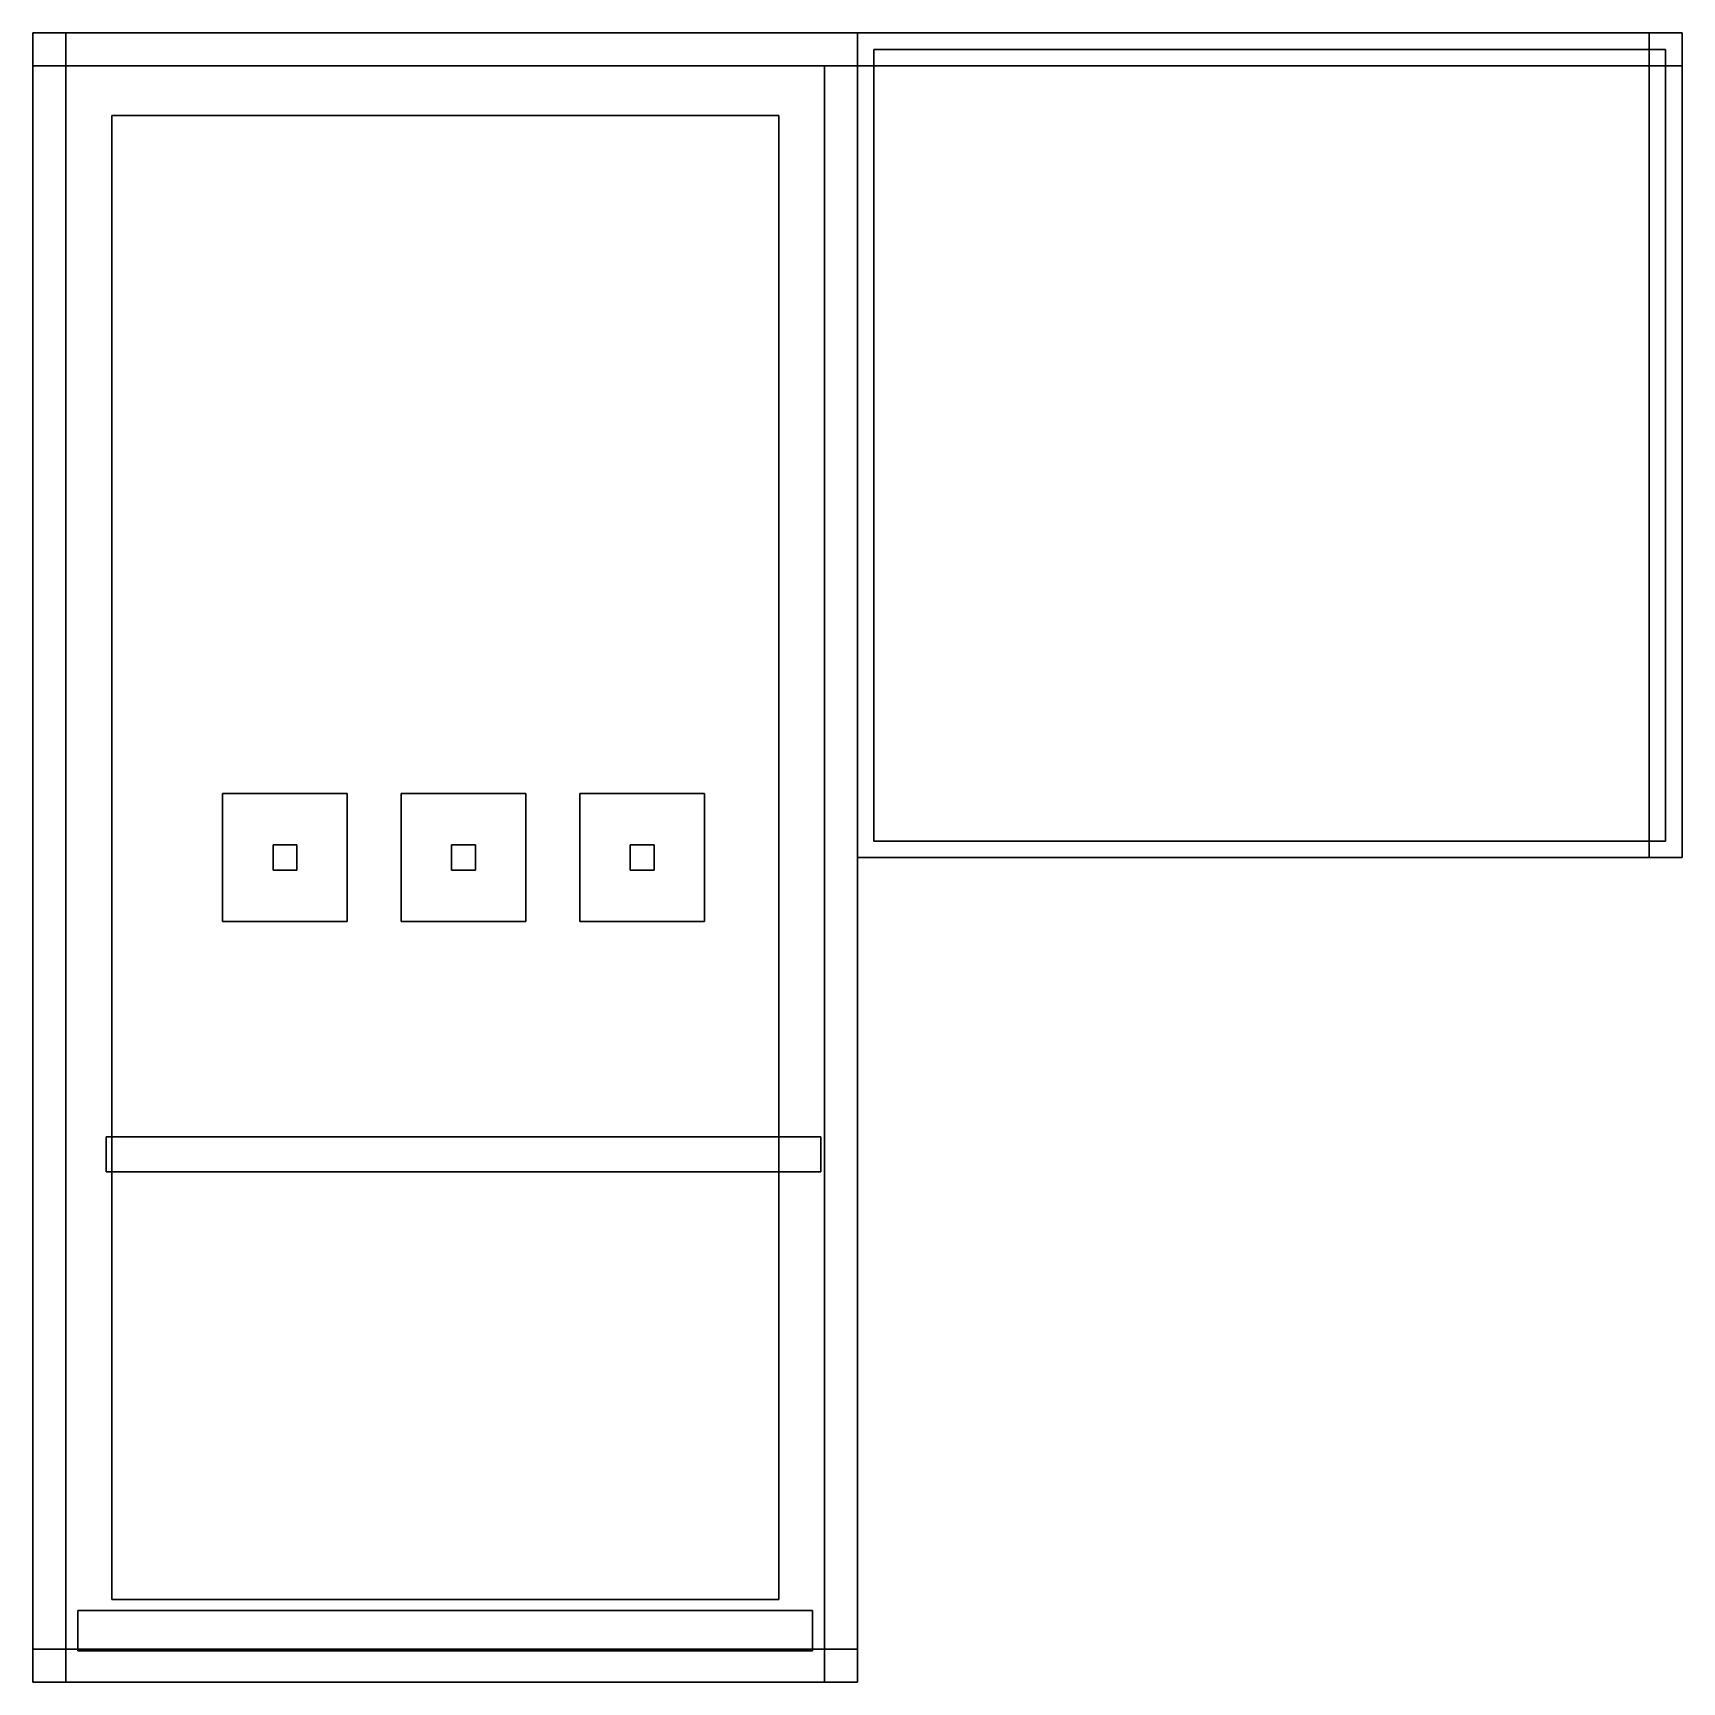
# Model space of a CAD drawing. Header units: millimetres. Extents: x 0 to 900, y -900 to 0.
import ezdxf

# ---------------------------------------------------------------- set-up
doc = ezdxf.new("R2010")
doc.units = ezdxf.units.MM
for name, color, linetype in [('AKSESUAR', 7, 'Continuous'), ('ASKILIK', 7, 'Continuous'), ('CEKMECE', 7, 'Continuous'), ('GOVDE', 7, 'Continuous'), ('RAFLAR', 7, 'Continuous')]:
    doc.layers.add(name, color=color, linetype=linetype)

msp = doc.modelspace()

# ---------------------------------------------------------------- linework, layer by layer
at = {"layer": 'AKSESUAR'}
for points in [[(103.5, -485, 1410), (171.5, -485, 1410), (171.5, -415, 1410), (103.5, -415, 1410)], [(103.5, -485, 1670), (171.5, -485, 1670), (171.5, -415, 1670), (103.5, -415, 1670)], [(171.5, -415, 1410), (103.5, -415, 1410), (103.5, -415, 1670), (171.5, -415, 1670)], [(103.5, -415, 1410), (103.5, -485, 1410), (103.5, -485, 1670), (103.5, -415, 1670)], [(171.5, -485, 1410), (171.5, -415, 1410), (171.5, -415, 1670), (171.5, -485, 1670)], [(201, -485, 1410), (269, -485, 1410), (269, -415, 1410), (201, -415, 1410)], [(201, -485, 1670), (269, -485, 1670), (269, -415, 1670), (201, -415, 1670)], [(269, -415, 1410), (201, -415, 1410), (201, -415, 1670), (269, -415, 1670)], [(201, -415, 1410), (201, -485, 1410), (201, -485, 1670), (201, -415, 1670)], [(269, -485, 1410), (269, -415, 1410), (269, -415, 1670), (269, -485, 1670)], [(298.5, -485, 1410), (366.5, -485, 1410), (366.5, -415, 1410), (298.5, -415, 1410)], [(298.5, -485, 1670), (366.5, -485, 1670), (366.5, -415, 1670), (298.5, -415, 1670)], [(366.5, -415, 1410), (298.5, -415, 1410), (298.5, -415, 1670), (366.5, -415, 1670)], [(298.5, -415, 1410), (298.5, -485, 1410), (298.5, -485, 1670), (298.5, -415, 1670)], [(366.5, -485, 1410), (366.5, -415, 1410), (366.5, -415, 1670), (366.5, -485, 1670)], [(131, -457, 1709.5), (144, -457, 1709.5), (144, -443, 1709.5), (131, -443, 1709.5)], [(131, -457, 1814.5), (144, -457, 1814.5), (144, -443, 1814.5), (131, -443, 1814.5)], [(144, -443, 1709.5), (131, -443, 1709.5), (131, -443, 1814.5), (144, -443, 1814.5)], [(131, -443, 1709.5), (131, -457, 1709.5), (131, -457, 1814.5), (131, -443, 1814.5)], [(144, -457, 1709.5), (144, -443, 1709.5), (144, -443, 1814.5), (144, -457, 1814.5)], [(228.5, -457, 1709.5), (241.5, -457, 1709.5), (241.5, -443, 1709.5), (228.5, -443, 1709.5)], [(228.5, -457, 1814.5), (241.5, -457, 1814.5), (241.5, -443, 1814.5), (228.5, -443, 1814.5)], [(241.5, -443, 1709.5), (228.5, -443, 1709.5), (228.5, -443, 1814.5), (241.5, -443, 1814.5)], [(228.5, -443, 1709.5), (228.5, -457, 1709.5), (228.5, -457, 1814.5), (228.5, -443, 1814.5)], [(241.5, -457, 1709.5), (241.5, -443, 1709.5), (241.5, -443, 1814.5), (241.5, -457, 1814.5)], [(326, -457, 1709.5), (339, -457, 1709.5), (339, -443, 1709.5), (326, -443, 1709.5)], [(326, -457, 1814.5), (339, -457, 1814.5), (339, -443, 1814.5), (326, -443, 1814.5)], [(339, -443, 1709.5), (326, -443, 1709.5), (326, -443, 1814.5), (339, -443, 1814.5)], [(326, -443, 1709.5), (326, -457, 1709.5), (326, -457, 1814.5), (326, -443, 1814.5)], [(339, -457, 1709.5), (339, -443, 1709.5), (339, -443, 1814.5), (339, -457, 1814.5)], [(131, -457, 1709.5), (144, -457, 1709.5), (144, -457, 1814.5), (131, -457, 1814.5)], [(228.5, -457, 1709.5), (241.5, -457, 1709.5), (241.5, -457, 1814.5), (228.5, -457, 1814.5)], [(326, -457, 1709.5), (339, -457, 1709.5), (339, -457, 1814.5), (326, -457, 1814.5)], [(103.5, -485, 1410), (171.5, -485, 1410), (171.5, -485, 1670), (103.5, -485, 1670)], [(201, -485, 1410), (269, -485, 1410), (269, -485, 1670), (201, -485, 1670)], [(298.5, -485, 1410), (366.5, -485, 1410), (366.5, -485, 1670), (298.5, -485, 1670)]]:
    msp.add_3dface(points, dxfattribs=at)
at = {"layer": 'ASKILIK'}
for points in [[(40, -621.5, 1810.5), (430, -621.5, 1810.5), (430, -602.5, 1810.5), (40, -602.5, 1810.5)], [(40, -621.5, 1829.5), (430, -621.5, 1829.5), (430, -602.5, 1829.5), (40, -602.5, 1829.5)], [(430, -602.5, 1810.5), (40, -602.5, 1810.5), (40, -602.5, 1829.5), (430, -602.5, 1829.5)], [(40, -602.5, 1810.5), (40, -621.5, 1810.5), (40, -621.5, 1829.5), (40, -602.5, 1829.5)], [(430, -621.5, 1810.5), (430, -602.5, 1810.5), (430, -602.5, 1829.5), (430, -621.5, 1829.5)], [(40, -621.5, 1810.5), (430, -621.5, 1810.5), (430, -621.5, 1829.5), (40, -621.5, 1829.5)]]:
    msp.add_3dface(points, dxfattribs=at)
at = {"layer": 'CEKMECE'}
for points in [[(43, -855, 182.5), (407, -855, 182.5), (407, -45, 182.5), (43, -45, 182.5)], [(43, -855, 312.5), (407, -855, 312.5), (407, -45, 312.5), (43, -45, 312.5)], [(407, -45, 182.5), (43, -45, 182.5), (43, -45, 312.5), (407, -45, 312.5)], [(43, -45, 182.5), (43, -855, 182.5), (43, -855, 312.5), (43, -45, 312.5)], [(43, -855, 342.5), (407, -855, 342.5), (407, -45, 342.5), (43, -45, 342.5)], [(43, -855, 472.5), (407, -855, 472.5), (407, -45, 472.5), (43, -45, 472.5)], [(407, -45, 342.5), (43, -45, 342.5), (43, -45, 472.5), (407, -45, 472.5)], [(43, -45, 342.5), (43, -855, 342.5), (43, -855, 472.5), (43, -45, 472.5)], [(407, -855, 182.5), (407, -45, 182.5), (407, -45, 312.5), (407, -855, 312.5)], [(407, -855, 342.5), (407, -45, 342.5), (407, -45, 472.5), (407, -855, 472.5)], [(43, -855, 182.5), (407, -855, 182.5), (407, -855, 312.5), (43, -855, 312.5)], [(43, -855, 342.5), (407, -855, 342.5), (407, -855, 472.5), (43, -855, 472.5)], [(24.5, -883, 170), (425.5, -883, 170), (425.5, -861, 170), (24.5, -861, 170)], [(24.5, -883, 325), (425.5, -883, 325), (425.5, -861, 325), (24.5, -861, 325)], [(425.5, -861, 170), (24.5, -861, 170), (24.5, -861, 325), (425.5, -861, 325)], [(24.5, -861, 170), (24.5, -883, 170), (24.5, -883, 325), (24.5, -861, 325)], [(24.5, -883, 330), (425.5, -883, 330), (425.5, -861, 330), (24.5, -861, 330)], [(24.5, -883, 485), (425.5, -883, 485), (425.5, -861, 485), (24.5, -861, 485)], [(425.5, -861, 330), (24.5, -861, 330), (24.5, -861, 485), (425.5, -861, 485)], [(24.5, -861, 330), (24.5, -883, 330), (24.5, -883, 485), (24.5, -861, 485)], [(425.5, -883, 170), (425.5, -861, 170), (425.5, -861, 325), (425.5, -883, 325)], [(425.5, -883, 330), (425.5, -861, 330), (425.5, -861, 485), (425.5, -883, 485)], [(24.5, -883, 170), (425.5, -883, 170), (425.5, -883, 325), (24.5, -883, 325)], [(24.5, -883, 330), (425.5, -883, 330), (425.5, -883, 485), (24.5, -883, 485)]]:
    msp.add_3dface(points, dxfattribs=at)
at = {"layer": 'GOVDE'}
for points in [[(0, -900), (18, -900), (18, 0), (0, 0)], [(0, -900, 2500), (18, -900, 2500), (18, 0, 2500), (0, 0, 2500)], [(18, 0), (0, 0), (0, 0, 2500), (18, 0, 2500)], [(0, 0), (0, -900), (0, -900, 2500), (0, 0, 2500)], [(0, -18), (900, -18), (900, 0), (0, 0)], [(0, -18, 2500), (900, -18, 2500), (900, 0, 2500), (0, 0, 2500)], [(900, 0), (0, 0), (0, 0, 2500), (900, 0, 2500)], [(0, 0), (0, -18), (0, -18, 2500), (0, 0, 2500)], [(0, -900, 2482), (450, -900, 2482), (450, 0, 2482), (0, 0, 2482)], [(0, -900, 2500), (450, -900, 2500), (450, 0, 2500), (0, 0, 2500)], [(450, 0, 2482), (0, 0, 2482), (0, 0, 2500), (450, 0, 2500)], [(0, 0, 2482), (0, -900, 2482), (0, -900, 2500), (0, 0, 2500)], [(0, -900), (450, -900), (450, 0), (0, 0)], [(0, -900, 18), (450, -900, 18), (450, 0, 18), (0, 0, 18)], [(450, 0), (0, 0), (0, 0, 18), (450, 0, 18)], [(0, 0), (0, -900), (0, -900, 18), (0, 0, 18)], [(18, -900), (18, 0), (18, 0, 2500), (18, -900, 2500)], [(450, -900, 2482), (450, 0, 2482), (450, 0, 2500), (450, -900, 2500)], [(450, -450, 2482), (900, -450, 2482), (900, 0, 2482), (450, 0, 2482)], [(450, -450, 2500), (900, -450, 2500), (900, 0, 2500), (450, 0, 2500)], [(900, 0, 2482), (450, 0, 2482), (450, 0, 2500), (900, 0, 2500)], [(450, 0, 2482), (450, -450, 2482), (450, -450, 2500), (450, 0, 2500)], [(450, -900), (450, 0), (450, 0, 18), (450, -900, 18)], [(450, -450), (900, -450), (900, 0), (450, 0)], [(450, -450, 18), (900, -450, 18), (900, 0, 18), (450, 0, 18)], [(900, 0), (450, 0), (450, 0, 18), (900, 0, 18)], [(450, 0), (450, -450), (450, -450, 18), (450, 0, 18)], [(882, -450), (900, -450), (900, 0), (882, 0)], [(882, -450, 2500), (900, -450, 2500), (900, 0, 2500), (882, 0, 2500)], [(900, 0), (882, 0), (882, 0, 2500), (900, 0, 2500)], [(882, 0), (882, -450), (882, -450, 2500), (882, 0, 2500)], [(900, -18), (900, 0), (900, 0, 2500), (900, -18, 2500)], [(900, -450), (900, 0), (900, 0, 2500), (900, -450, 2500)], [(900, -450, 2482), (900, 0, 2482), (900, 0, 2500), (900, -450, 2500)], [(900, -450), (900, 0), (900, 0, 18), (900, -450, 18)], [(0, -18), (900, -18), (900, -18, 2500), (0, -18, 2500)], [(450, -450, 2482), (900, -450, 2482), (900, -450, 2500), (450, -450, 2500)], [(450, -450), (900, -450), (900, -450, 18), (450, -450, 18)], [(882, -450), (900, -450), (900, -450, 2500), (882, -450, 2500)], [(0, -900), (450, -900), (450, -882), (0, -882)], [(0, -900, 2500), (450, -900, 2500), (450, -882, 2500), (0, -882, 2500)], [(450, -882), (0, -882), (0, -882, 2500), (450, -882, 2500)], [(0, -882), (0, -900), (0, -900, 2500), (0, -882, 2500)], [(450, -900), (450, -882), (450, -882, 2500), (450, -900, 2500)], [(0, -900), (18, -900), (18, -900, 2500), (0, -900, 2500)], [(0, -900), (450, -900), (450, -900, 2500), (0, -900, 2500)], [(0, -900, 2482), (450, -900, 2482), (450, -900, 2500), (0, -900, 2500)], [(0, -900), (450, -900), (450, -900, 18), (0, -900, 18)]]:
    msp.add_3dface(points, dxfattribs=at)
at = {"layer": 'RAFLAR'}
for points in [[(459, -441, 331), (891, -441, 331), (891, -9, 331), (459, -9, 331)], [(459, -441, 349), (891, -441, 349), (891, -9, 349), (459, -9, 349)], [(891, -9, 331), (459, -9, 331), (459, -9, 349), (891, -9, 349)], [(459, -9, 331), (459, -441, 331), (459, -441, 349), (459, -9, 349)], [(459, -441, 741), (891, -441, 741), (891, -9, 741), (459, -9, 741)], [(459, -441, 759), (891, -441, 759), (891, -9, 759), (459, -9, 759)], [(891, -9, 741), (459, -9, 741), (459, -9, 759), (891, -9, 759)], [(459, -9, 741), (459, -441, 741), (459, -441, 759), (459, -9, 759)], [(459, -441, 1191), (891, -441, 1191), (891, -9, 1191), (459, -9, 1191)], [(459, -441, 1209), (891, -441, 1209), (891, -9, 1209), (459, -9, 1209)], [(891, -9, 1191), (459, -9, 1191), (459, -9, 1209), (891, -9, 1209)], [(459, -9, 1191), (459, -441, 1191), (459, -441, 1209), (459, -9, 1209)], [(459, -441, 2041), (891, -441, 2041), (891, -9, 2041), (459, -9, 2041)], [(459, -441, 2059), (891, -441, 2059), (891, -9, 2059), (459, -9, 2059)], [(891, -9, 2041), (459, -9, 2041), (459, -9, 2059), (891, -9, 2059)], [(459, -9, 2041), (459, -441, 2041), (459, -441, 2059), (459, -9, 2059)], [(891, -441, 331), (891, -9, 331), (891, -9, 349), (891, -441, 349)], [(891, -441, 741), (891, -9, 741), (891, -9, 759), (891, -441, 759)], [(891, -441, 1191), (891, -9, 1191), (891, -9, 1209), (891, -441, 1209)], [(891, -441, 2041), (891, -9, 2041), (891, -9, 2059), (891, -441, 2059)], [(18, -900, 331), (432, -900, 331), (432, -18, 331), (18, -18, 331)], [(18, -900, 349), (432, -900, 349), (432, -18, 349), (18, -18, 349)], [(432, -18, 331), (18, -18, 331), (18, -18, 349), (432, -18, 349)], [(18, -18, 331), (18, -900, 331), (18, -900, 349), (18, -18, 349)], [(18, -900, 741), (432, -900, 741), (432, -18, 741), (18, -18, 741)], [(18, -900, 759), (432, -900, 759), (432, -18, 759), (18, -18, 759)], [(432, -18, 741), (18, -18, 741), (18, -18, 759), (432, -18, 759)], [(18, -18, 741), (18, -900, 741), (18, -900, 759), (18, -18, 759)], [(18, -900, 1191), (432, -900, 1191), (432, -18, 1191), (18, -18, 1191)], [(18, -900, 1209), (432, -900, 1209), (432, -18, 1209), (18, -18, 1209)], [(432, -18, 1191), (18, -18, 1191), (18, -18, 1209), (432, -18, 1209)], [(18, -18, 1191), (18, -900, 1191), (18, -900, 1209), (18, -18, 1209)], [(18, -900, 2041), (432, -900, 2041), (432, -18, 2041), (18, -18, 2041)], [(18, -900, 2059), (432, -900, 2059), (432, -18, 2059), (18, -18, 2059)], [(432, -18, 2041), (18, -18, 2041), (18, -18, 2059), (432, -18, 2059)], [(18, -18, 2041), (18, -900, 2041), (18, -900, 2059), (18, -18, 2059)], [(432, -900, 331), (432, -18, 331), (432, -18, 349), (432, -900, 349)], [(432, -900, 741), (432, -18, 741), (432, -18, 759), (432, -900, 759)], [(432, -900, 1191), (432, -18, 1191), (432, -18, 1209), (432, -900, 1209)], [(432, -900, 2041), (432, -18, 2041), (432, -18, 2059), (432, -900, 2059)], [(459, -441, 331), (891, -441, 331), (891, -441, 349), (459, -441, 349)], [(459, -441, 741), (891, -441, 741), (891, -441, 759), (459, -441, 759)], [(459, -441, 1191), (891, -441, 1191), (891, -441, 1209), (459, -441, 1209)], [(459, -441, 2041), (891, -441, 2041), (891, -441, 2059), (459, -441, 2059)], [(18, -900, 331), (432, -900, 331), (432, -900, 349), (18, -900, 349)], [(18, -900, 741), (432, -900, 741), (432, -900, 759), (18, -900, 759)], [(18, -900, 1191), (432, -900, 1191), (432, -900, 1209), (18, -900, 1209)], [(18, -900, 2041), (432, -900, 2041), (432, -900, 2059), (18, -900, 2059)]]:
    msp.add_3dface(points, dxfattribs=at)

doc.saveas('drawing.dxf')
